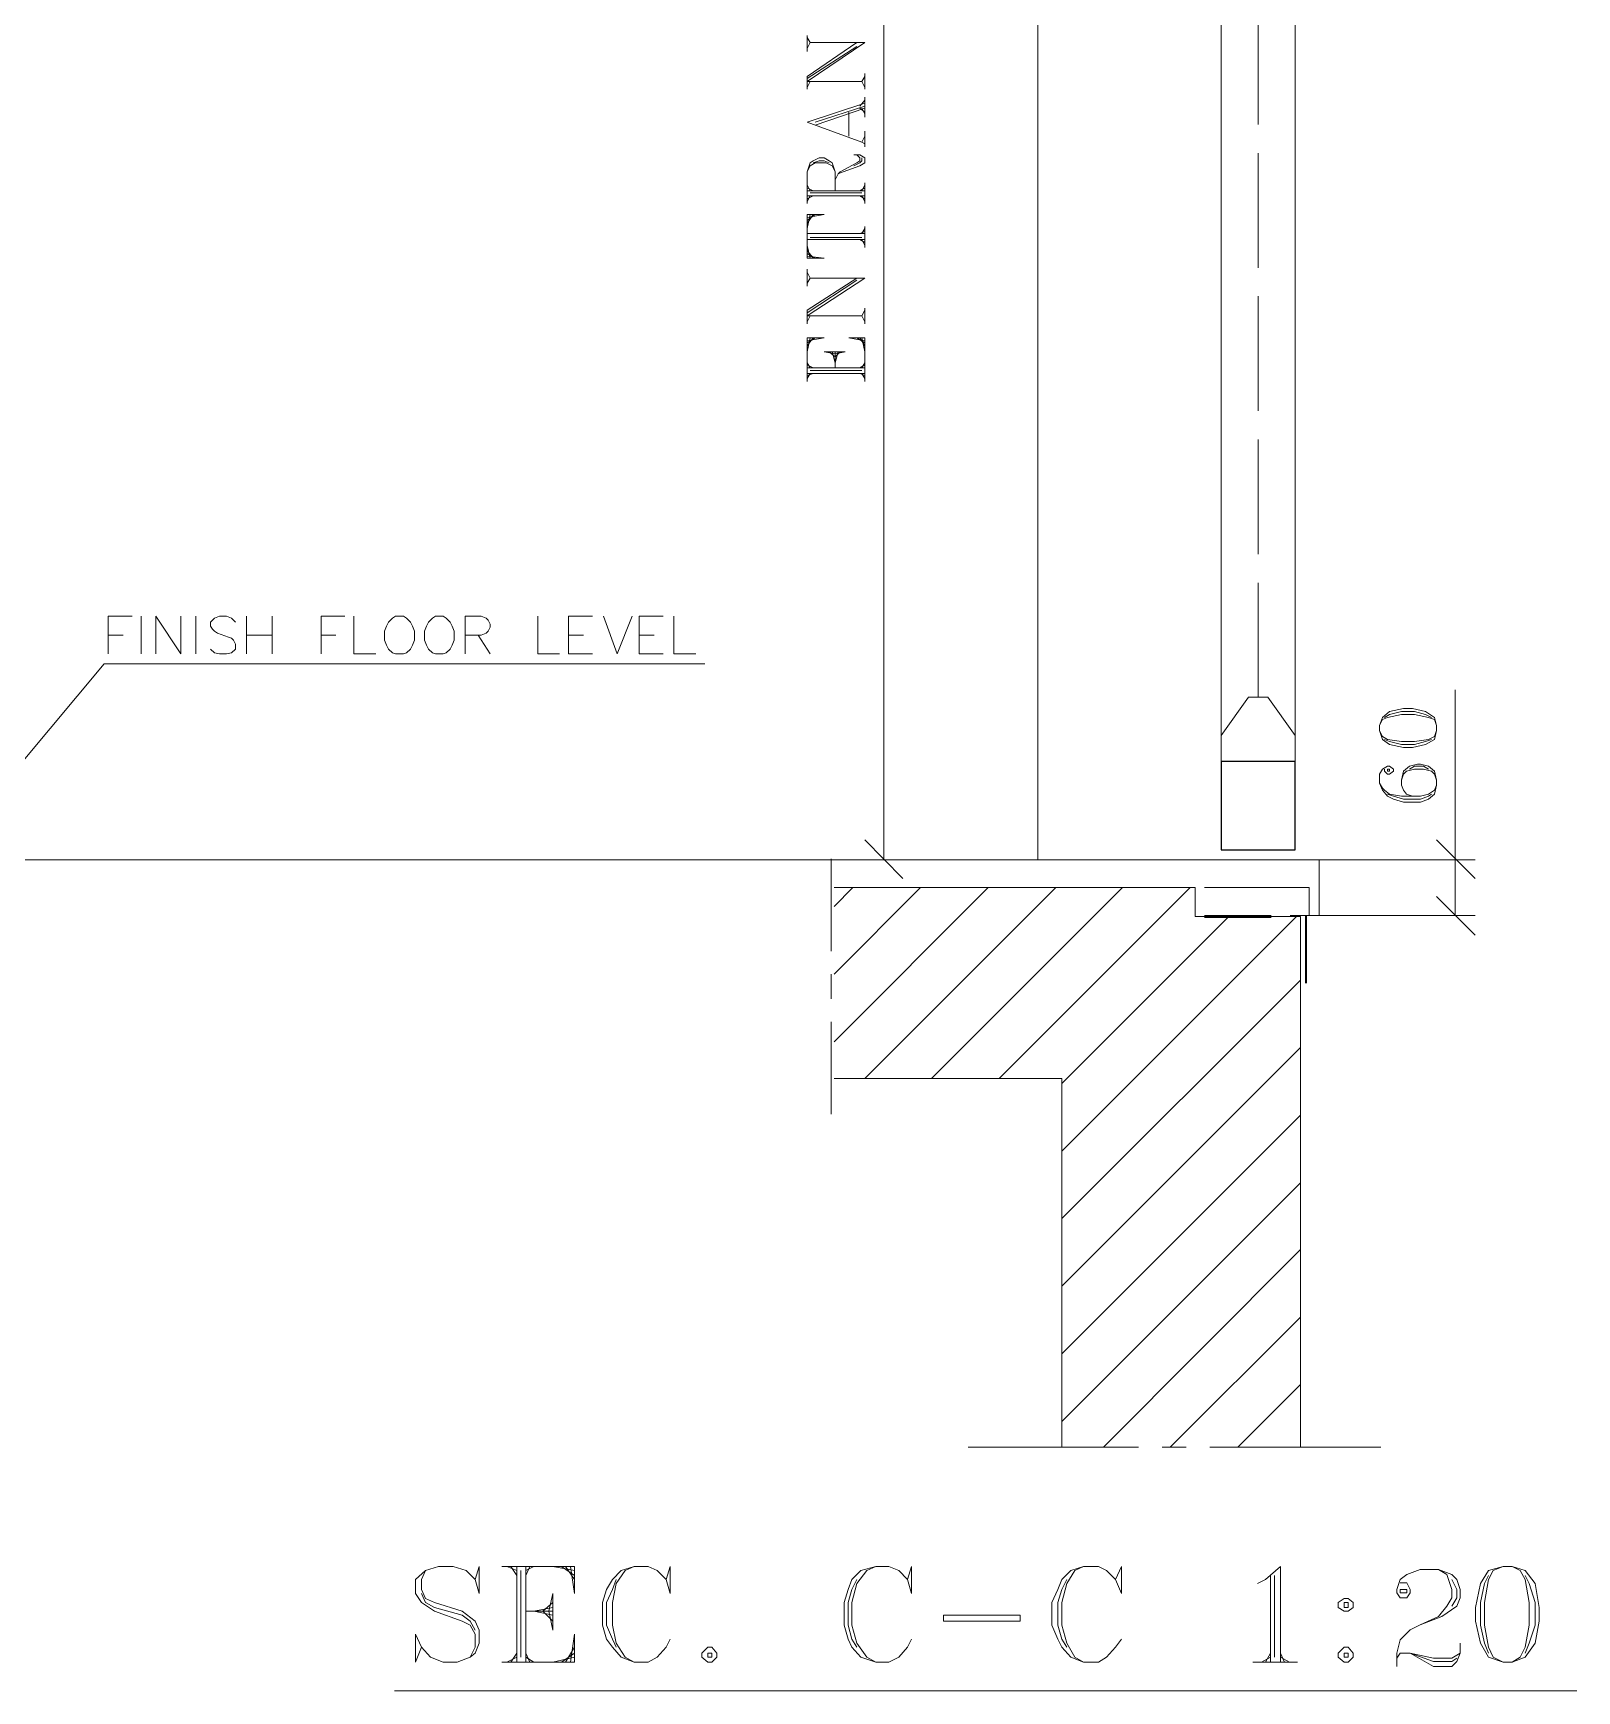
# Model space of a CAD drawing. Header units: inches. Extents: x 21 to 9510, y 4543 to 8390.
# Drawn here: x 1637 to 3254, y 4544 to 6280 of the extents above; entities that cross this region are included whole.
import ezdxf

# ---------------------------------------------------------------- set-up
doc = ezdxf.new("R2010")
doc.units = ezdxf.units.IN
doc.header["$MEASUREMENT"] = 0
doc.linetypes.add('ACAD_ISO02W100', pattern=[15, 12, -3])
doc.layers.add('DL', color=8, linetype='ACAD_ISO02W100', lineweight=0)

msp = doc.modelspace()

# ---------------------------------------------------------------- linework, layer by layer
at = {"color": 7, "linetype": 'Continuous', "lineweight": 20, "transparency": 33554666}
for p, q in [((2881.716, 5544.792, -137), (2910.208, 5584.792, -137)), ((2881.716, 5544.792, -137), (2910.208, 5584.792, -137)), ((2910.208, 5584.792, -137), (2930.657, 5584.792, -137)), ((2910.208, 5584.792, -137), (2930.657, 5584.792, -137)), ((2959.15, 5544.792, -137), (2930.657, 5584.792, -137)), ((2959.15, 5544.792, -137), (2930.657, 5584.792, -137))]:
    msp.add_line(p, q, dxfattribs=at)
at = {"color": 7, "linetype": 'Continuous', "lineweight": 20, "transparency": 33554666, "elevation": -137}
for points in [[(2689.755, 5414.593), (2689.755, 8083.553), (2689.755, 8083.553)], [(2689.755, 5414.593), (2689.755, 8083.553), (2689.755, 8083.553)], [(2881.716, 5425.007), (2881.716, 7434.797), (2959.15, 7434.797)], [(2881.716, 5425.007), (2881.716, 7434.797), (2959.15, 7434.797)], [(2959.15, 5425.007), (2959.15, 7434.797), (2959.15, 7434.797)], [(2959.15, 5425.007), (2959.15, 7434.797), (2959.15, 7434.797)], [(2528.347, 5414.593), (2528.347, 7415.011), (2528.347, 7415.011)], [(2528.347, 5414.593), (2528.347, 7415.011), (2528.347, 7415.011)], [(2448.163, 6261.204), (2448.163, 6277.866), (2448.163, 6277.866)], [(2448.163, 6261.204), (2448.163, 6277.866), (2448.163, 6277.866)], [(2448.163, 6264.328), (2451.287, 6270.576), (2448.163, 6275.783)], [(2448.163, 6264.328), (2451.287, 6270.576), (2448.163, 6275.783)], [(2505.437, 6229.964), (2448.163, 6229.964), (2508.561, 6270.576)], [(2448.163, 6235.171), (2500.23, 6270.576), (2500.23, 6270.576)], [(2505.437, 6229.964), (2448.163, 6229.964), (2508.561, 6270.576)], [(2448.163, 6235.171), (2500.23, 6270.576), (2500.23, 6270.576)], [(2451.287, 6270.576), (2508.561, 6270.576), (2508.561, 6270.576)], [(2451.287, 6270.576), (2508.561, 6270.576), (2508.561, 6270.576)], [(2448.163, 6233.088), (2500.23, 6266.411), (2500.23, 6266.411)], [(2448.163, 6233.088), (2500.23, 6266.411), (2500.23, 6266.411)], [(2448.163, 6221.633), (2448.163, 6235.171), (2448.163, 6235.171)], [(2448.163, 6221.633), (2448.163, 6235.171), (2448.163, 6235.171)], [(2508.561, 6223.716), (2505.437, 6229.964), (2508.561, 6235.171)], [(2508.561, 6223.716), (2505.437, 6229.964), (2508.561, 6235.171)], [(2508.561, 6221.633), (2508.561, 6238.295), (2508.561, 6238.295)], [(2508.561, 6221.633), (2508.561, 6238.295), (2508.561, 6238.295)], [(2448.163, 6223.716), (2451.287, 6229.964), (2451.287, 6229.964)], [(2448.163, 6223.716), (2451.287, 6229.964), (2451.287, 6229.964)], [(2448.163, 6187.269), (2508.561, 6207.055), (2508.561, 6207.055)], [(2448.163, 6187.269), (2508.561, 6207.055), (2508.561, 6207.055)], [(2456.494, 6187.269), (2508.561, 6203.931), (2508.561, 6203.931)], [(2456.494, 6187.269), (2508.561, 6203.931), (2508.561, 6203.931)], [(2456.494, 6184.145), (2508.561, 6201.848), (2508.561, 6201.848)], [(2456.494, 6184.145), (2508.561, 6201.848), (2508.561, 6201.848)], [(2503.354, 6203.931), (2508.561, 6210.179), (2508.561, 6210.179)], [(2503.354, 6203.931), (2508.561, 6210.179), (2508.561, 6210.179)], [(2503.354, 6201.848), (2508.561, 6197.683), (2508.561, 6197.683)], [(2503.354, 6201.848), (2508.561, 6197.683), (2508.561, 6197.683)], [(2505.437, 6201.848), (2508.561, 6195.6), (2508.561, 6195.6)], [(2505.437, 6201.848), (2508.561, 6195.6), (2508.561, 6195.6)], [(2508.561, 6192.476), (2508.561, 6213.303), (2508.561, 6213.303)], [(2508.561, 6192.476), (2508.561, 6213.303), (2508.561, 6213.303)], [(2448.163, 6187.269), (2505.437, 6166.442), (2505.437, 6166.442)], [(2448.163, 6187.269), (2505.437, 6166.442), (2505.437, 6166.442)], [(2491.9, 6172.69), (2491.9, 6197.683), (2491.9, 6197.683)], [(2491.9, 6172.69), (2491.9, 6197.683), (2491.9, 6197.683)], [(2508.561, 6164.36), (2505.437, 6166.442), (2508.561, 6172.69)], [(2508.561, 6164.36), (2505.437, 6166.442), (2508.561, 6172.69)], [(2508.561, 6161.236), (2508.561, 6177.897), (2508.561, 6177.897)], [(2508.561, 6161.236), (2508.561, 6177.897), (2508.561, 6177.897)], [(2448.163, 6101.879), (2448.163, 6135.202), (2451.287, 6144.574), (2454.411, 6146.657), (2460.659, 6149.781), (2465.866, 6149.781), (2471.073, 6146.657), (2474.197, 6144.574), (2477.321, 6135.202), (2477.321, 6115.416)], [(2448.163, 6101.879), (2448.163, 6135.202), (2451.287, 6144.574), (2454.411, 6146.657), (2460.659, 6149.781), (2465.866, 6149.781), (2471.073, 6146.657), (2474.197, 6144.574), (2477.321, 6135.202), (2477.321, 6115.416)], [(2477.321, 6126.871), (2480.445, 6133.119), (2485.652, 6135.202), (2503.354, 6141.45), (2508.561, 6144.574), (2508.561, 6149.781), (2503.354, 6152.905), (2497.106, 6152.905)], [(2477.321, 6126.871), (2480.445, 6133.119), (2485.652, 6135.202), (2503.354, 6141.45), (2508.561, 6144.574), (2508.561, 6149.781), (2503.354, 6152.905), (2497.106, 6152.905)], [(2480.445, 6133.119), (2482.528, 6135.202), (2500.23, 6144.574), (2503.354, 6146.657), (2503.354, 6149.781), (2500.23, 6152.905)], [(2480.445, 6133.119), (2482.528, 6135.202), (2500.23, 6144.574), (2503.354, 6146.657), (2503.354, 6149.781), (2500.23, 6152.905)], [(2497.106, 6141.45), (2503.354, 6144.574), (2505.437, 6146.657), (2505.437, 6149.781)], [(2497.106, 6141.45), (2503.354, 6144.574), (2505.437, 6146.657), (2505.437, 6149.781)], [(2448.163, 6135.202), (2451.287, 6141.45), (2456.494, 6144.574), (2467.949, 6144.574), (2474.197, 6141.45), (2477.321, 6135.202)], [(2448.163, 6135.202), (2451.287, 6141.45), (2456.494, 6144.574), (2467.949, 6144.574), (2474.197, 6141.45), (2477.321, 6135.202)], [(2454.411, 6144.574), (2460.659, 6146.657), (2465.866, 6146.657), (2471.073, 6144.574)], [(2454.411, 6144.574), (2460.659, 6146.657), (2465.866, 6146.657), (2471.073, 6144.574)], [(2448.163, 6121.665), (2451.287, 6115.416), (2451.287, 6115.416)], [(2448.163, 6121.665), (2451.287, 6115.416), (2451.287, 6115.416)], [(2448.163, 6118.541), (2454.411, 6115.416), (2454.411, 6115.416)], [(2448.163, 6118.541), (2454.411, 6115.416), (2454.411, 6115.416)], [(2448.163, 6115.416), (2508.561, 6115.416), (2508.561, 6115.416)], [(2448.163, 6115.416), (2508.561, 6115.416), (2508.561, 6115.416)], [(2451.287, 6113.334), (2505.437, 6113.334), (2505.437, 6113.334)], [(2451.287, 6113.334), (2505.437, 6113.334), (2505.437, 6113.334)], [(2503.354, 6115.416), (2508.561, 6118.541), (2508.561, 6118.541)], [(2503.354, 6115.416), (2508.561, 6118.541), (2508.561, 6118.541)], [(2505.437, 6115.416), (2508.561, 6121.665), (2508.561, 6121.665)], [(2505.437, 6115.416), (2508.561, 6121.665), (2508.561, 6121.665)], [(2508.561, 6101.879), (2508.561, 6123.747), (2508.561, 6123.747)], [(2508.561, 6101.879), (2508.561, 6123.747), (2508.561, 6123.747)], [(2448.163, 6110.21), (2508.561, 6110.21), (2508.561, 6110.21)], [(2448.163, 6103.962), (2451.287, 6110.21), (2451.287, 6110.21)], [(2448.163, 6107.086), (2454.411, 6110.21), (2454.411, 6110.21)], [(2448.163, 6110.21), (2508.561, 6110.21), (2508.561, 6110.21)], [(2448.163, 6103.962), (2451.287, 6110.21), (2451.287, 6110.21)], [(2448.163, 6107.086), (2454.411, 6110.21), (2454.411, 6110.21)], [(2503.354, 6110.21), (2508.561, 6107.086), (2508.561, 6107.086)], [(2503.354, 6110.21), (2508.561, 6107.086), (2508.561, 6107.086)], [(2505.437, 6110.21), (2508.561, 6103.962), (2508.561, 6103.962)], [(2505.437, 6110.21), (2508.561, 6103.962), (2508.561, 6103.962)], [(2465.866, 6090.424), (2448.163, 6090.424), (2448.163, 6044.605)], [(2448.163, 6075.845), (2451.287, 6090.424), (2451.287, 6090.424)], [(2448.163, 6081.052), (2454.411, 6090.424), (2454.411, 6090.424)], [(2448.163, 6084.176), (2456.494, 6090.424), (2456.494, 6090.424)], [(2448.163, 6087.3), (2465.866, 6090.424), (2465.866, 6090.424)], [(2465.866, 6090.424), (2448.163, 6090.424), (2448.163, 6044.605)], [(2448.163, 6075.845), (2451.287, 6090.424), (2451.287, 6090.424)], [(2448.163, 6081.052), (2454.411, 6090.424), (2454.411, 6090.424)], [(2448.163, 6084.176), (2456.494, 6090.424), (2456.494, 6090.424)], [(2448.163, 6087.3), (2465.866, 6090.424), (2465.866, 6090.424)], [(2508.561, 6056.06), (2508.561, 6077.928), (2508.561, 6077.928)], [(2508.561, 6056.06), (2508.561, 6077.928), (2508.561, 6077.928)], [(2448.163, 6070.639), (2508.561, 6070.639), (2508.561, 6070.639)], [(2448.163, 6070.639), (2508.561, 6070.639), (2508.561, 6070.639)], [(2448.163, 6064.391), (2508.561, 6064.391), (2508.561, 6064.391)], [(2448.163, 6064.391), (2508.561, 6064.391), (2508.561, 6064.391)], [(2451.287, 6066.473), (2505.437, 6066.473), (2505.437, 6066.473)], [(2451.287, 6066.473), (2505.437, 6066.473), (2505.437, 6066.473)], [(2503.354, 6070.639), (2508.561, 6072.721), (2508.561, 6072.721)], [(2503.354, 6070.639), (2508.561, 6072.721), (2508.561, 6072.721)], [(2503.354, 6064.391), (2508.561, 6061.267), (2508.561, 6061.267)], [(2503.354, 6064.391), (2508.561, 6061.267), (2508.561, 6061.267)], [(2505.437, 6070.639), (2508.561, 6075.845), (2508.561, 6075.845)], [(2505.437, 6070.639), (2508.561, 6075.845), (2508.561, 6075.845)], [(2505.437, 6064.391), (2508.561, 6058.143), (2508.561, 6058.143)], [(2505.437, 6064.391), (2508.561, 6058.143), (2508.561, 6058.143)], [(2448.163, 6058.143), (2451.287, 6044.605), (2451.287, 6044.605)], [(2448.163, 6058.143), (2451.287, 6044.605), (2451.287, 6044.605)], [(2448.163, 6052.936), (2454.411, 6044.605), (2454.411, 6044.605)], [(2448.163, 6052.936), (2454.411, 6044.605), (2454.411, 6044.605)], [(2448.163, 6049.812), (2456.494, 6044.605), (2456.494, 6044.605)], [(2448.163, 6049.812), (2456.494, 6044.605), (2456.494, 6044.605)], [(2448.163, 6046.688), (2465.866, 6044.605), (2465.866, 6044.605)], [(2448.163, 6046.688), (2465.866, 6044.605), (2465.866, 6044.605)], [(2448.163, 6044.605), (2465.866, 6044.605), (2465.866, 6044.605)], [(2448.163, 6044.605), (2465.866, 6044.605), (2465.866, 6044.605)], [(2448.163, 6015.448), (2448.163, 6033.15), (2448.163, 6033.15)], [(2448.163, 6015.448), (2448.163, 6033.15), (2448.163, 6033.15)], [(2448.163, 6018.572), (2451.287, 6023.778), (2448.163, 6030.026)], [(2448.163, 6018.572), (2451.287, 6023.778), (2448.163, 6030.026)], [(2505.437, 5984.207), (2448.163, 5984.207), (2508.561, 6023.778)], [(2448.163, 5990.455), (2500.23, 6023.778), (2500.23, 6023.778)], [(2505.437, 5984.207), (2448.163, 5984.207), (2508.561, 6023.778)], [(2448.163, 5990.455), (2500.23, 6023.778), (2500.23, 6023.778)], [(2448.163, 5987.331), (2500.23, 6021.696), (2500.23, 6021.696)], [(2448.163, 5987.331), (2500.23, 6021.696), (2500.23, 6021.696)], [(2451.287, 6023.778), (2508.561, 6023.778), (2508.561, 6023.778)], [(2451.287, 6023.778), (2508.561, 6023.778), (2508.561, 6023.778)], [(2508.561, 5975.877), (2508.561, 5992.538), (2508.561, 5992.538)], [(2508.561, 5975.877), (2508.561, 5992.538), (2508.561, 5992.538)], [(2448.163, 5975.877), (2448.163, 5990.455), (2448.163, 5990.455)], [(2448.163, 5975.877), (2448.163, 5990.455), (2448.163, 5990.455)], [(2448.163, 5977.959), (2451.287, 5984.207), (2451.287, 5984.207)], [(2448.163, 5977.959), (2451.287, 5984.207), (2451.287, 5984.207)], [(2508.561, 5977.959), (2505.437, 5984.207), (2508.561, 5990.455)], [(2508.561, 5977.959), (2505.437, 5984.207), (2508.561, 5990.455)], [(2448.163, 5915.479), (2448.163, 5961.298), (2465.866, 5961.298)], [(2448.163, 5946.719), (2451.287, 5961.298), (2451.287, 5961.298)], [(2448.163, 5952.967), (2454.411, 5961.298), (2454.411, 5961.298)], [(2448.163, 5956.091), (2456.494, 5961.298), (2456.494, 5961.298)], [(2448.163, 5958.174), (2465.866, 5961.298), (2465.866, 5961.298)], [(2448.163, 5915.479), (2448.163, 5961.298), (2465.866, 5961.298)], [(2448.163, 5946.719), (2451.287, 5961.298), (2451.287, 5961.298)], [(2448.163, 5952.967), (2454.411, 5961.298), (2454.411, 5961.298)], [(2448.163, 5956.091), (2456.494, 5961.298), (2456.494, 5961.298)], [(2448.163, 5958.174), (2465.866, 5961.298), (2465.866, 5961.298)], [(2508.561, 5915.479), (2508.561, 5961.298), (2491.9, 5961.298)], [(2508.561, 5958.174), (2491.9, 5961.298), (2491.9, 5961.298)], [(2508.561, 5915.479), (2508.561, 5961.298), (2491.9, 5961.298)], [(2508.561, 5958.174), (2491.9, 5961.298), (2491.9, 5961.298)], [(2508.561, 5956.091), (2500.23, 5961.298), (2500.23, 5961.298)], [(2508.561, 5956.091), (2500.23, 5961.298), (2500.23, 5961.298)], [(2508.561, 5952.967), (2503.354, 5961.298), (2503.354, 5961.298)], [(2508.561, 5952.967), (2503.354, 5961.298), (2503.354, 5961.298)], [(2508.561, 5946.719), (2505.437, 5961.298), (2505.437, 5961.298)], [(2508.561, 5946.719), (2505.437, 5961.298), (2505.437, 5961.298)], [(2465.866, 5946.719), (2487.734, 5946.719), (2487.734, 5946.719)], [(2465.866, 5946.719), (2477.321, 5944.636), (2487.734, 5946.719)], [(2465.866, 5946.719), (2487.734, 5946.719), (2487.734, 5946.719)], [(2465.866, 5946.719), (2477.321, 5944.636), (2487.734, 5946.719)], [(2471.073, 5946.719), (2477.321, 5941.512), (2482.528, 5946.719)], [(2471.073, 5946.719), (2477.321, 5941.512), (2482.528, 5946.719)], [(2474.197, 5946.719), (2477.321, 5935.264), (2480.445, 5946.719)], [(2474.197, 5946.719), (2477.321, 5935.264), (2480.445, 5946.719)], [(2477.321, 5930.058), (2477.321, 5946.719), (2477.321, 5946.719)], [(2477.321, 5930.058), (2477.321, 5946.719), (2477.321, 5946.719)], [(2448.163, 5935.264), (2451.287, 5930.058), (2451.287, 5930.058)], [(2448.163, 5935.264), (2451.287, 5930.058), (2451.287, 5930.058)], [(2448.163, 5933.182), (2454.411, 5930.058), (2454.411, 5930.058)], [(2448.163, 5933.182), (2454.411, 5930.058), (2454.411, 5930.058)], [(2448.163, 5930.058), (2508.561, 5930.058), (2508.561, 5930.058)], [(2448.163, 5930.058), (2508.561, 5930.058), (2508.561, 5930.058)], [(2448.163, 5923.81), (2508.561, 5923.81), (2508.561, 5923.81)], [(2448.163, 5918.603), (2451.287, 5923.81), (2451.287, 5923.81)], [(2448.163, 5921.727), (2454.411, 5923.81), (2454.411, 5923.81)], [(2448.163, 5923.81), (2508.561, 5923.81), (2508.561, 5923.81)], [(2448.163, 5918.603), (2451.287, 5923.81), (2451.287, 5923.81)], [(2448.163, 5921.727), (2454.411, 5923.81), (2454.411, 5923.81)], [(2451.287, 5926.934), (2505.437, 5926.934), (2505.437, 5926.934)], [(2451.287, 5926.934), (2505.437, 5926.934), (2505.437, 5926.934)], [(2503.354, 5930.058), (2508.561, 5933.182), (2508.561, 5933.182)], [(2503.354, 5930.058), (2508.561, 5933.182), (2508.561, 5933.182)], [(2503.354, 5923.81), (2508.561, 5921.727), (2508.561, 5921.727)], [(2503.354, 5923.81), (2508.561, 5921.727), (2508.561, 5921.727)], [(2505.437, 5930.058), (2508.561, 5935.264), (2508.561, 5935.264)], [(2505.437, 5930.058), (2508.561, 5935.264), (2508.561, 5935.264)], [(2505.437, 5923.81), (2508.561, 5918.603), (2508.561, 5918.603)], [(2505.437, 5923.81), (2508.561, 5918.603), (2508.561, 5918.603)], [(1716.1, 5630.151), (1716.1, 5669.722), (1741.092, 5669.722)], [(1716.1, 5630.151), (1716.1, 5669.722), (1741.092, 5669.722)], [(1750.464, 5630.151), (1750.464, 5669.722), (1750.464, 5669.722)], [(1750.464, 5630.151), (1750.464, 5669.722), (1750.464, 5669.722)], [(1766.084, 5630.151), (1766.084, 5669.722), (1792.118, 5630.151), (1792.118, 5669.722)], [(1766.084, 5630.151), (1766.084, 5669.722), (1792.118, 5630.151), (1792.118, 5669.722)], [(1807.738, 5630.151), (1807.738, 5669.722), (1807.738, 5669.722)], [(1807.738, 5630.151), (1807.738, 5669.722), (1807.738, 5669.722)], [(1849.392, 5663.474), (1845.226, 5667.639), (1840.02, 5669.722), (1832.73, 5669.722), (1827.523, 5667.639), (1823.358, 5663.474), (1823.358, 5659.309), (1825.441, 5656.185), (1827.523, 5654.102), (1830.647, 5652.019), (1842.102, 5647.854), (1845.226, 5646.813), (1847.309, 5644.73), (1849.392, 5640.564), (1849.392, 5635.358), (1845.226, 5631.192), (1840.02, 5630.151), (1832.73, 5630.151), (1827.523, 5631.192), (1823.358, 5635.358)], [(1849.392, 5663.474), (1845.226, 5667.639), (1840.02, 5669.722), (1832.73, 5669.722), (1827.523, 5667.639), (1823.358, 5663.474), (1823.358, 5659.309), (1825.441, 5656.185), (1827.523, 5654.102), (1830.647, 5652.019), (1842.102, 5647.854), (1845.226, 5646.813), (1847.309, 5644.73), (1849.392, 5640.564), (1849.392, 5635.358), (1845.226, 5631.192), (1840.02, 5630.151), (1832.73, 5630.151), (1827.523, 5631.192), (1823.358, 5635.358)], [(1860.846, 5630.151), (1860.846, 5669.722), (1860.846, 5669.722)], [(1860.846, 5630.151), (1860.846, 5669.722), (1860.846, 5669.722)], [(1887.921, 5669.722), (1887.921, 5630.151), (1887.921, 5630.151)], [(1887.921, 5669.722), (1887.921, 5630.151), (1887.921, 5630.151)], [(1938.947, 5630.151), (1938.947, 5669.722), (1963.939, 5669.722)], [(1938.947, 5630.151), (1938.947, 5669.722), (1963.939, 5669.722)], [(1973.311, 5669.722), (1973.311, 5630.151), (1996.221, 5630.151)], [(1973.311, 5669.722), (1973.311, 5630.151), (1996.221, 5630.151)], [(2089.942, 5630.151), (2089.942, 5669.722), (2106.603, 5669.722), (2111.81, 5667.639), (2113.892, 5665.557), (2115.975, 5661.391), (2115.975, 5658.267), (2113.892, 5654.102), (2111.81, 5652.019), (2106.603, 5649.937), (2089.942, 5649.937)], [(2089.942, 5630.151), (2089.942, 5669.722), (2106.603, 5669.722), (2111.81, 5667.639), (2113.892, 5665.557), (2115.975, 5661.391), (2115.975, 5658.267), (2113.892, 5654.102), (2111.81, 5652.019), (2106.603, 5649.937), (2089.942, 5649.937)], [(2165.96, 5669.722), (2165.96, 5630.151), (2188.869, 5630.151)], [(2165.96, 5669.722), (2165.96, 5630.151), (2188.869, 5630.151)], [(2198.241, 5630.151), (2198.241, 5669.722), (2223.233, 5669.722)], [(2198.241, 5630.151), (2198.241, 5669.722), (2223.233, 5669.722)], [(2234.688, 5669.722), (2249.267, 5630.151), (2264.887, 5669.722)], [(2234.688, 5669.722), (2249.267, 5630.151), (2264.887, 5669.722)], [(2272.176, 5630.151), (2272.176, 5669.722), (2297.169, 5669.722)], [(2272.176, 5630.151), (2272.176, 5669.722), (2297.169, 5669.722)], [(2308.623, 5669.722), (2308.623, 5630.151), (2331.533, 5630.151)], [(2308.623, 5669.722), (2308.623, 5630.151), (2331.533, 5630.151)], [(1716.1, 5649.937), (1731.72, 5649.937), (1731.72, 5649.937)], [(1716.1, 5649.937), (1731.72, 5649.937), (1731.72, 5649.937)], [(1860.846, 5649.937), (1887.921, 5649.937), (1887.921, 5649.937)], [(1860.846, 5649.937), (1887.921, 5649.937), (1887.921, 5649.937)], [(1938.947, 5649.937), (1954.567, 5649.937), (1954.567, 5649.937)], [(1938.947, 5649.937), (1954.567, 5649.937), (1954.567, 5649.937)], [(2103.479, 5649.937), (2115.975, 5630.151), (2115.975, 5630.151)], [(2103.479, 5649.937), (2115.975, 5630.151), (2115.975, 5630.151)], [(2198.241, 5649.937), (2213.861, 5649.937), (2213.861, 5649.937)], [(2198.241, 5649.937), (2213.861, 5649.937), (2213.861, 5649.937)], [(2272.176, 5649.937), (2287.797, 5649.937), (2287.797, 5649.937)], [(2272.176, 5649.937), (2287.797, 5649.937), (2287.797, 5649.937)], [(2198.241, 5630.151), (2223.233, 5630.151), (2223.233, 5630.151)], [(2198.241, 5630.151), (2223.233, 5630.151), (2223.233, 5630.151)], [(2272.176, 5630.151), (2297.169, 5630.151), (2297.169, 5630.151)], [(2272.176, 5630.151), (2297.169, 5630.151), (2297.169, 5630.151)], [(1711.934, 5619.738), (1540.113, 5414.593), (1575.519, 5433.337), (1553.65, 5452.082), (1540.113, 5414.593)], [(1711.934, 5619.738), (1540.113, 5414.593), (1575.519, 5433.337), (1553.65, 5452.082), (1540.113, 5414.593)], [(1711.934, 5619.738), (2340.905, 5619.738), (2340.905, 5619.738)], [(1711.934, 5619.738), (2340.905, 5619.738), (2340.905, 5619.738)], [(3126.806, 5356.278), (3126.806, 5414.593), (3126.806, 5592.663)], [(3126.806, 5356.278), (3126.806, 5414.593), (3126.806, 5592.663)], [(3107.02, 5555.174), (3104.938, 5561.422), (3098.69, 5563.505), (3084.111, 5566.629), (3070.573, 5566.629), (3055.995, 5563.505), (3050.788, 5561.422), (3047.664, 5555.174)], [(3107.02, 5555.174), (3104.938, 5561.422), (3098.69, 5563.505), (3084.111, 5566.629), (3070.573, 5566.629), (3055.995, 5563.505), (3050.788, 5561.422), (3047.664, 5555.174)], [(3101.814, 5563.505), (3095.566, 5566.629), (3084.111, 5569.753), (3070.573, 5569.753), (3058.077, 5566.629), (3052.871, 5563.505)], [(3101.814, 5563.505), (3095.566, 5566.629), (3084.111, 5569.753), (3070.573, 5569.753), (3058.077, 5566.629), (3052.871, 5563.505)], [(3047.664, 5549.968), (3050.788, 5543.72), (3055.995, 5540.596), (3070.573, 5538.513), (3084.111, 5538.513), (3098.69, 5540.596), (3104.938, 5543.72), (3107.02, 5549.968)], [(3047.664, 5549.968), (3050.788, 5543.72), (3055.995, 5540.596), (3070.573, 5538.513), (3084.111, 5538.513), (3098.69, 5540.596), (3104.938, 5543.72), (3107.02, 5549.968)], [(3052.871, 5540.596), (3058.077, 5538.513), (3070.573, 5535.389), (3084.111, 5535.389), (3095.566, 5538.513), (3101.814, 5540.596)], [(3052.871, 5540.596), (3058.077, 5538.513), (3070.573, 5535.389), (3084.111, 5535.389), (3095.566, 5538.513), (3101.814, 5540.596)], [(3052.871, 5509.355), (3052.871, 5507.273), (3055.995, 5504.149), (3058.077, 5504.149), (3062.243, 5507.273), (3062.243, 5509.355), (3058.077, 5512.479), (3055.995, 5512.479), (3050.788, 5509.355), (3047.664, 5504.149), (3047.664, 5494.777), (3050.788, 5487.487), (3055.995, 5481.239), (3062.243, 5478.115), (3072.656, 5474.991), (3090.359, 5474.991), (3098.69, 5478.115), (3104.938, 5483.322), (3107.02, 5492.694), (3107.02, 5497.901), (3104.938, 5507.273), (3098.69, 5512.479), (3090.359, 5514.562), (3087.235, 5514.562), (3078.904, 5512.479), (3072.656, 5507.273), (3070.573, 5497.901), (3070.573, 5492.694), (3072.656, 5487.487), (3075.78, 5483.322), (3082.028, 5481.239)], [(3052.871, 5509.355), (3052.871, 5507.273), (3055.995, 5504.149), (3058.077, 5504.149), (3062.243, 5507.273), (3062.243, 5509.355), (3058.077, 5512.479), (3055.995, 5512.479), (3050.788, 5509.355), (3047.664, 5504.149), (3047.664, 5494.777), (3050.788, 5487.487), (3055.995, 5481.239), (3062.243, 5478.115), (3072.656, 5474.991), (3090.359, 5474.991), (3098.69, 5478.115), (3104.938, 5483.322), (3107.02, 5492.694), (3107.02, 5497.901), (3104.938, 5507.273), (3098.69, 5512.479), (3090.359, 5514.562), (3087.235, 5514.562), (3078.904, 5512.479), (3072.656, 5507.273), (3070.573, 5497.901), (3070.573, 5492.694), (3072.656, 5487.487), (3075.78, 5483.322), (3082.028, 5481.239)], [(3107.02, 5497.901), (3104.938, 5504.149), (3101.814, 5507.273), (3093.483, 5509.355), (3084.111, 5509.355), (3075.78, 5507.273), (3072.656, 5504.149), (3070.573, 5497.901)], [(3107.02, 5497.901), (3104.938, 5504.149), (3101.814, 5507.273), (3093.483, 5509.355), (3084.111, 5509.355), (3075.78, 5507.273), (3072.656, 5504.149), (3070.573, 5497.901)], [(3098.69, 5509.355), (3093.483, 5512.479), (3084.111, 5512.479), (3078.904, 5509.355)], [(3098.69, 5509.355), (3093.483, 5512.479), (3084.111, 5512.479), (3078.904, 5509.355)], [(3047.664, 5494.777), (3050.788, 5489.57), (3052.871, 5487.487), (3058.077, 5483.322), (3070.573, 5481.239), (3090.359, 5481.239), (3098.69, 5483.322), (3104.938, 5487.487), (3107.02, 5492.694)], [(3047.664, 5494.777), (3050.788, 5489.57), (3052.871, 5487.487), (3058.077, 5483.322), (3070.573, 5481.239), (3090.359, 5481.239), (3098.69, 5483.322), (3104.938, 5487.487), (3107.02, 5492.694)], [(3055.995, 5483.322), (3062.243, 5481.239), (3072.656, 5478.115), (3090.359, 5478.115), (3098.69, 5481.239), (3101.814, 5483.322)], [(3055.995, 5483.322), (3062.243, 5481.239), (3072.656, 5478.115), (3090.359, 5478.115), (3098.69, 5481.239), (3101.814, 5483.322)], [(2508.561, 5435.42), (2548.132, 5394.808), (2548.132, 5394.808)], [(2508.561, 5435.42), (2548.132, 5394.808), (2548.132, 5394.808)], [(3147.633, 5394.808), (3107.02, 5435.42), (3107.02, 5435.42)], [(3147.633, 5394.808), (3107.02, 5435.42), (3107.02, 5435.42)], [(2909.165, 5425.007), (2959.15, 5425.007), (2959.15, 5425.007)], [(2909.165, 5425.007), (2959.15, 5425.007), (2959.15, 5425.007)], [(205.112, 5414.593), (2522.099, 5414.593), (2522.099, 5414.593)], [(205.112, 5414.593), (2522.099, 5414.593), (2522.099, 5414.593)], [(2473.156, 5415.635), (2473.156, 5318.79), (2473.156, 5318.79)], [(2473.156, 5415.635), (2473.156, 5318.79), (2473.156, 5318.79)], [(2476.28, 5414.593), (3028.191, 5414.593), (3028.191, 5414.593)], [(2476.28, 5414.593), (3028.191, 5414.593), (3028.191, 5414.593)], [(2817.84, 5414.593), (2508.561, 5414.593), (2508.561, 5414.593)], [(2817.84, 5414.593), (2508.561, 5414.593), (2508.561, 5414.593)], [(2984.142, 5356.278), (2984.142, 5414.593), (2964.356, 5414.593), (2953.943, 5414.593)], [(2984.142, 5356.278), (2984.142, 5414.593), (2964.356, 5414.593), (2953.943, 5414.593)], [(3003.927, 5414.593), (3147.633, 5414.593), (3147.633, 5414.593)], [(3003.927, 5414.593), (3147.633, 5414.593), (3147.633, 5414.593)], [(2476.28, 5365.65), (2496.065, 5385.436), (2496.065, 5385.436)], [(2476.28, 5294.839), (2566.876, 5385.436), (2566.876, 5385.436)], [(2476.28, 5224.028), (2637.688, 5385.436), (2637.688, 5385.436)], [(2476.28, 5385.436), (2854.287, 5385.436), (2854.287, 5385.436)], [(2476.28, 5365.65), (2496.065, 5385.436), (2496.065, 5385.436)], [(2476.28, 5294.839), (2566.876, 5385.436), (2566.876, 5385.436)], [(2476.28, 5224.028), (2637.688, 5385.436), (2637.688, 5385.436)], [(2476.28, 5385.436), (2854.287, 5385.436), (2854.287, 5385.436)], [(2508.561, 5185.498), (2708.499, 5385.436), (2708.499, 5385.436)], [(2508.561, 5185.498), (2708.499, 5385.436), (2708.499, 5385.436)], [(2578.331, 5185.498), (2778.269, 5385.436), (2778.269, 5385.436)], [(2578.331, 5185.498), (2778.269, 5385.436), (2778.269, 5385.436)], [(2649.142, 5185.498), (2849.08, 5385.436), (2849.08, 5385.436)], [(2649.142, 5185.498), (2849.08, 5385.436), (2849.08, 5385.436)], [(2854.287, 5355.237), (2854.287, 5385.436), (2854.287, 5385.436)], [(2854.287, 5355.237), (2854.287, 5385.436), (2854.287, 5385.436)], [(2864.371, 5385.436), (2973.729, 5385.436), (2973.729, 5385.436)], [(2864.371, 5385.436), (2973.729, 5385.436), (2973.729, 5385.436)], [(2973.729, 5356.278), (2973.729, 5385.436), (2973.729, 5385.436)], [(2973.729, 5356.278), (2973.729, 5385.436), (2973.729, 5385.436)], [(3107.02, 5376.064), (3147.633, 5335.451), (3147.633, 5335.451)], [(3107.02, 5376.064), (3147.633, 5335.451), (3147.633, 5335.451)], [(2714.747, 5180.291), (2889.692, 5355.237), (2889.692, 5355.237)], [(2714.747, 5109.48), (2960.504, 5355.237), (2960.504, 5355.237)], [(2714.747, 5180.291), (2889.692, 5355.237), (2889.692, 5355.237)], [(2714.747, 5109.48), (2960.504, 5355.237), (2960.504, 5355.237)], [(2854.287, 5355.237), (2964.669, 5355.237), (2964.669, 5355.237)], [(2854.287, 5355.237), (2964.669, 5355.237), (2964.669, 5355.237)], [(2864.388, 5356.278), (2934.158, 5356.278), (2934.158, 5356.278)], [(2864.388, 5356.278), (2934.158, 5356.278), (2934.158, 5356.278)], [(2864.388, 5354.195), (2934.158, 5354.195), (2934.158, 5354.195)], [(2864.388, 5354.195), (2934.158, 5354.195), (2934.158, 5354.195)], [(2953.943, 5356.278), (3147.633, 5356.278), (3147.633, 5356.278)], [(2953.943, 5356.278), (3147.633, 5356.278), (3147.633, 5356.278)], [(2964.669, 4799.16), (2964.669, 5355.237), (2964.669, 5355.237)], [(2964.669, 4799.16), (2964.669, 5355.237), (2964.669, 5355.237)], [(2969.876, 5285.467), (2969.876, 5356.278), (2969.876, 5356.278)], [(2969.876, 5285.467), (2969.876, 5356.278), (2969.876, 5356.278)], [(2970.917, 5285.467), (2970.917, 5356.278), (2970.917, 5356.278)], [(2970.917, 5285.467), (2970.917, 5356.278), (2970.917, 5356.278)], [(2473.156, 5294.839), (2473.156, 5268.805), (2473.156, 5268.805)], [(2473.156, 5294.839), (2473.156, 5268.805), (2473.156, 5268.805)], [(2714.747, 5038.669), (2964.669, 5288.591), (2964.669, 5288.591)], [(2714.747, 5038.669), (2964.669, 5288.591), (2964.669, 5288.591)], [(2473.156, 5244.854), (2473.156, 5148.01), (2473.156, 5148.01)], [(2473.156, 5244.854), (2473.156, 5148.01), (2473.156, 5148.01)], [(2714.747, 4967.857), (2964.669, 5217.78), (2964.669, 5217.78)], [(2714.747, 4967.857), (2964.669, 5217.78), (2964.669, 5217.78)], [(2476.28, 5185.498), (2714.747, 5185.498), (2714.747, 4799.16)], [(2476.28, 5185.498), (2714.747, 5185.498), (2714.747, 4799.16)], [(2714.747, 4897.046), (2964.669, 5146.968), (2964.669, 5146.968)], [(2714.747, 4897.046), (2964.669, 5146.968), (2964.669, 5146.968)], [(2714.747, 4826.235), (2964.669, 5076.157), (2964.669, 5076.157)], [(2714.747, 4826.235), (2964.669, 5076.157), (2964.669, 5076.157)], [(2758.483, 4799.16), (2964.669, 5006.387), (2964.669, 5006.387)], [(2758.483, 4799.16), (2964.669, 5006.387), (2964.669, 5006.387)], [(2828.253, 4799.16), (2964.669, 4935.576), (2964.669, 4935.576)], [(2828.253, 4799.16), (2964.669, 4935.576), (2964.669, 4935.576)], [(2899.064, 4799.16), (2964.669, 4864.765), (2964.669, 4864.765)], [(2899.064, 4799.16), (2964.669, 4864.765), (2964.669, 4864.765)], [(2616.861, 4799.16), (2794.93, 4799.16), (2794.93, 4799.16)], [(2616.861, 4799.16), (2794.93, 4799.16), (2794.93, 4799.16)], [(2819.922, 4799.16), (2844.915, 4799.16), (2844.915, 4799.16)], [(2819.922, 4799.16), (2844.915, 4799.16), (2844.915, 4799.16)], [(2869.907, 4799.16), (3049.018, 4799.16), (3049.018, 4799.16)], [(2869.907, 4799.16), (3049.018, 4799.16), (3049.018, 4799.16)], [(2100.355, 4660.662), (2104.52, 4674.199), (2104.52, 4646.083), (2100.355, 4660.662), (2090.983, 4670.034), (2077.446, 4674.199), (2061.825, 4674.199), (2048.288, 4670.034), (2037.875, 4660.662), (2037.875, 4646.083), (2044.123, 4636.711), (2057.66, 4627.339), (2086.818, 4616.925), (2095.148, 4612.76), (2100.355, 4603.388), (2100.355, 4589.85), (2095.148, 4579.437)], [(2100.355, 4660.662), (2104.52, 4674.199), (2104.52, 4646.083), (2100.355, 4660.662), (2090.983, 4670.034), (2077.446, 4674.199), (2061.825, 4674.199), (2048.288, 4670.034), (2037.875, 4660.662), (2037.875, 4646.083), (2044.123, 4636.711), (2057.66, 4627.339), (2086.818, 4616.925), (2095.148, 4612.76), (2100.355, 4603.388), (2100.355, 4589.85), (2095.148, 4579.437)], [(2128.471, 4674.199), (2204.489, 4674.199), (2204.489, 4646.083)], [(2128.471, 4674.199), (2204.489, 4674.199), (2204.489, 4646.083)], [(2133.678, 4674.199), (2144.091, 4670.034), (2144.091, 4670.034)], [(2133.678, 4674.199), (2144.091, 4670.034), (2144.091, 4670.034)], [(2137.843, 4674.199), (2144.091, 4664.827), (2144.091, 4664.827)], [(2137.843, 4674.199), (2144.091, 4664.827), (2144.091, 4664.827)], [(2144.091, 4674.199), (2144.091, 4574.23), (2144.091, 4574.23)], [(2144.091, 4674.199), (2144.091, 4574.23), (2144.091, 4574.23)], [(2153.463, 4674.199), (2153.463, 4574.23), (2153.463, 4574.23)], [(2157.629, 4674.199), (2153.463, 4664.827), (2153.463, 4664.827)], [(2161.794, 4674.199), (2153.463, 4670.034), (2153.463, 4670.034)], [(2153.463, 4674.199), (2153.463, 4574.23), (2153.463, 4574.23)], [(2157.629, 4674.199), (2153.463, 4664.827), (2153.463, 4664.827)], [(2161.794, 4674.199), (2153.463, 4670.034), (2153.463, 4670.034)], [(2181.58, 4674.199), (2204.489, 4670.034), (2204.489, 4670.034)], [(2181.58, 4674.199), (2204.489, 4670.034), (2204.489, 4670.034)], [(2190.952, 4674.199), (2204.489, 4664.827), (2204.489, 4664.827)], [(2190.952, 4674.199), (2204.489, 4664.827), (2204.489, 4664.827)], [(2195.117, 4674.199), (2204.489, 4660.662), (2204.489, 4660.662)], [(2195.117, 4674.199), (2204.489, 4660.662), (2204.489, 4660.662)], [(2200.324, 4674.199), (2204.489, 4646.083), (2204.489, 4646.083)], [(2200.324, 4674.199), (2204.489, 4646.083), (2204.489, 4646.083)], [(2300.293, 4660.662), (2304.458, 4674.199), (2304.458, 4646.083), (2300.293, 4660.662), (2290.921, 4670.034), (2281.549, 4674.199), (2266.97, 4674.199), (2253.432, 4670.034), (2244.06, 4660.662), (2237.812, 4650.248), (2233.647, 4636.711), (2233.647, 4612.76), (2237.812, 4598.181), (2244.06, 4589.85), (2253.432, 4579.437), (2266.97, 4574.23), (2281.549, 4574.23), (2290.921, 4579.437), (2300.293, 4589.85), (2304.458, 4598.181)], [(2300.293, 4660.662), (2304.458, 4674.199), (2304.458, 4646.083), (2300.293, 4660.662), (2290.921, 4670.034), (2281.549, 4674.199), (2266.97, 4674.199), (2253.432, 4670.034), (2244.06, 4660.662), (2237.812, 4650.248), (2233.647, 4636.711), (2233.647, 4612.76), (2237.812, 4598.181), (2244.06, 4589.85), (2253.432, 4579.437), (2266.97, 4574.23), (2281.549, 4574.23), (2290.921, 4579.437), (2300.293, 4589.85), (2304.458, 4598.181)], [(2266.97, 4674.199), (2257.598, 4670.034), (2248.226, 4656.496), (2244.06, 4636.711), (2244.06, 4612.76), (2248.226, 4594.016), (2257.598, 4579.437), (2266.97, 4574.23)], [(2266.97, 4674.199), (2257.598, 4670.034), (2248.226, 4656.496), (2244.06, 4636.711), (2244.06, 4612.76), (2248.226, 4594.016), (2257.598, 4579.437), (2266.97, 4574.23)], [(2553.339, 4660.662), (2557.504, 4674.199), (2557.504, 4646.083), (2553.339, 4660.662), (2543.967, 4670.034), (2533.553, 4674.199), (2520.016, 4674.199), (2504.396, 4670.034), (2495.024, 4660.662), (2490.858, 4650.248), (2486.693, 4636.711), (2486.693, 4612.76), (2490.858, 4598.181), (2495.024, 4589.85), (2504.396, 4579.437), (2520.016, 4574.23), (2533.553, 4574.23), (2543.967, 4579.437), (2553.339, 4589.85), (2557.504, 4598.181)], [(2553.339, 4660.662), (2557.504, 4674.199), (2557.504, 4646.083), (2553.339, 4660.662), (2543.967, 4670.034), (2533.553, 4674.199), (2520.016, 4674.199), (2504.396, 4670.034), (2495.024, 4660.662), (2490.858, 4650.248), (2486.693, 4636.711), (2486.693, 4612.76), (2490.858, 4598.181), (2495.024, 4589.85), (2504.396, 4579.437), (2520.016, 4574.23), (2533.553, 4574.23), (2543.967, 4579.437), (2553.339, 4589.85), (2557.504, 4598.181)], [(2520.016, 4674.199), (2510.644, 4670.034), (2500.23, 4656.496), (2495.024, 4636.711), (2495.024, 4612.76), (2500.23, 4594.016), (2510.644, 4579.437), (2520.016, 4574.23)], [(2520.016, 4674.199), (2510.644, 4670.034), (2500.23, 4656.496), (2495.024, 4636.711), (2495.024, 4612.76), (2500.23, 4594.016), (2510.644, 4579.437), (2520.016, 4574.23)], [(2770.979, 4660.662), (2777.227, 4674.199), (2777.227, 4646.083), (2770.979, 4660.662), (2761.607, 4670.034), (2753.277, 4674.199), (2737.656, 4674.199), (2724.119, 4670.034), (2714.747, 4660.662), (2710.582, 4650.248), (2704.333, 4636.711), (2704.333, 4612.76), (2710.582, 4598.181), (2714.747, 4589.85), (2724.119, 4579.437), (2737.656, 4574.23), (2753.277, 4574.23), (2761.607, 4579.437), (2770.979, 4589.85), (2777.227, 4598.181)], [(2770.979, 4660.662), (2777.227, 4674.199), (2777.227, 4646.083), (2770.979, 4660.662), (2761.607, 4670.034), (2753.277, 4674.199), (2737.656, 4674.199), (2724.119, 4670.034), (2714.747, 4660.662), (2710.582, 4650.248), (2704.333, 4636.711), (2704.333, 4612.76), (2710.582, 4598.181), (2714.747, 4589.85), (2724.119, 4579.437), (2737.656, 4574.23), (2753.277, 4574.23), (2761.607, 4579.437), (2770.979, 4589.85), (2777.227, 4598.181)], [(2737.656, 4674.199), (2728.284, 4670.034), (2719.954, 4656.496), (2714.747, 4636.711), (2714.747, 4612.76), (2719.954, 4594.016), (2728.284, 4579.437), (2737.656, 4574.23)], [(2737.656, 4674.199), (2728.284, 4670.034), (2719.954, 4656.496), (2714.747, 4636.711), (2714.747, 4612.76), (2719.954, 4594.016), (2728.284, 4579.437), (2737.656, 4574.23)], [(2943.842, 4574.23), (2943.842, 4674.199), (2928.222, 4660.662), (2919.891, 4656.496)], [(2943.842, 4574.23), (2943.842, 4674.199), (2928.222, 4660.662), (2919.891, 4656.496)], [(3068.989, 4657.117), (3075.996, 4657.117), (3079.5, 4650.11), (3079.5, 4646.606), (3075.996, 4641.351), (3068.989, 4641.351), (3065.486, 4646.606), (3065.486, 4650.11), (3068.989, 4660.621), (3075.996, 4665.876), (3090.011, 4671.131), (3109.28, 4671.131), (3123.295, 4665.876), (3128.55, 4660.621), (3132.054, 4650.11), (3132.054, 4641.351), (3128.55, 4632.592), (3112.784, 4622.081), (3090.011, 4613.322), (3079.5, 4608.067), (3068.989, 4597.556), (3065.486, 4583.542), (3065.486, 4569.528)], [(3068.989, 4657.117), (3075.996, 4657.117), (3079.5, 4650.11), (3079.5, 4646.606), (3075.996, 4641.351), (3068.989, 4641.351), (3065.486, 4646.606), (3065.486, 4650.11), (3068.989, 4660.621), (3075.996, 4665.876), (3090.011, 4671.131), (3109.28, 4671.131), (3123.295, 4665.876), (3128.55, 4660.621), (3132.054, 4650.11), (3132.054, 4641.351), (3128.55, 4632.592), (3112.784, 4622.081), (3090.011, 4613.322), (3079.5, 4608.067), (3068.989, 4597.556), (3065.486, 4583.542), (3065.486, 4569.528)], [(3109.28, 4671.131), (3118.039, 4665.876), (3123.295, 4650.11), (3123.295, 4641.351), (3118.039, 4632.592), (3109.28, 4622.081), (3090.011, 4613.322)], [(3109.28, 4671.131), (3118.039, 4665.876), (3123.295, 4650.11), (3123.295, 4641.351), (3118.039, 4632.592), (3109.28, 4622.081), (3090.011, 4613.322)], [(3177.103, 4674.199), (3166.689, 4670.034), (3161.483, 4660.662), (3157.317, 4636.711), (3157.317, 4612.76), (3161.483, 4589.85), (3166.689, 4579.437), (3177.103, 4574.23)], [(3177.103, 4674.199), (3166.689, 4670.034), (3161.483, 4660.662), (3157.317, 4636.711), (3157.317, 4612.76), (3161.483, 4589.85), (3166.689, 4579.437), (3177.103, 4574.23)], [(3186.475, 4574.23), (3194.806, 4579.437), (3200.012, 4589.85), (3204.178, 4612.76), (3204.178, 4636.711), (3200.012, 4660.662), (3194.806, 4670.034), (3186.475, 4674.199)], [(3186.475, 4574.23), (3194.806, 4579.437), (3200.012, 4589.85), (3204.178, 4612.76), (3204.178, 4636.711), (3200.012, 4660.662), (3194.806, 4670.034), (3186.475, 4674.199)], [(2048.288, 4670.034), (2044.123, 4660.662), (2044.123, 4650.248), (2048.288, 4640.876), (2057.66, 4636.711), (2086.818, 4627.339), (2100.355, 4616.925), (2104.52, 4607.553), (2104.52, 4594.016), (2100.355, 4583.602), (2095.148, 4579.437), (2081.611, 4574.23), (2067.032, 4574.23), (2053.495, 4579.437), (2044.123, 4589.85), (2037.875, 4603.388), (2037.875, 4574.23), (2044.123, 4589.85)], [(2048.288, 4670.034), (2044.123, 4660.662), (2044.123, 4650.248), (2048.288, 4640.876), (2057.66, 4636.711), (2086.818, 4627.339), (2100.355, 4616.925), (2104.52, 4607.553), (2104.52, 4594.016), (2100.355, 4583.602), (2095.148, 4579.437), (2081.611, 4574.23), (2067.032, 4574.23), (2053.495, 4579.437), (2044.123, 4589.85), (2037.875, 4603.388), (2037.875, 4574.23), (2044.123, 4589.85)], [(2148.257, 4670.034), (2148.257, 4579.437), (2148.257, 4579.437)], [(2148.257, 4670.034), (2148.257, 4579.437), (2148.257, 4579.437)], [(2248.226, 4660.662), (2244.06, 4650.248), (2237.812, 4636.711), (2237.812, 4612.76), (2244.06, 4598.181), (2248.226, 4589.85)], [(2248.226, 4660.662), (2244.06, 4650.248), (2237.812, 4636.711), (2237.812, 4612.76), (2244.06, 4598.181), (2248.226, 4589.85)], [(2500.23, 4660.662), (2495.024, 4650.248), (2490.858, 4636.711), (2490.858, 4612.76), (2495.024, 4598.181), (2500.23, 4589.85)], [(2500.23, 4660.662), (2495.024, 4650.248), (2490.858, 4636.711), (2490.858, 4612.76), (2495.024, 4598.181), (2500.23, 4589.85)], [(2719.954, 4660.662), (2714.747, 4650.248), (2710.582, 4636.711), (2710.582, 4612.76), (2714.747, 4598.181), (2719.954, 4589.85)], [(2719.954, 4660.662), (2714.747, 4650.248), (2710.582, 4636.711), (2710.582, 4612.76), (2714.747, 4598.181), (2719.954, 4589.85)], [(2933.429, 4664.827), (2933.429, 4574.23), (2933.429, 4574.23)], [(2933.429, 4664.827), (2933.429, 4574.23), (2933.429, 4574.23)], [(2937.594, 4664.827), (2937.594, 4579.437), (2937.594, 4579.437)], [(2937.594, 4664.827), (2937.594, 4579.437), (2937.594, 4579.437)], [(3123.295, 4660.621), (3128.55, 4650.11), (3128.55, 4641.351), (3123.295, 4632.592)], [(3123.295, 4660.621), (3128.55, 4650.11), (3128.55, 4641.351), (3123.295, 4632.592)], [(3161.483, 4664.827), (3157.317, 4656.496), (3153.152, 4636.711), (3153.152, 4612.76), (3157.317, 4594.016), (3161.483, 4583.602)], [(3161.483, 4664.827), (3157.317, 4656.496), (3153.152, 4636.711), (3153.152, 4612.76), (3157.317, 4594.016), (3161.483, 4583.602)], [(3200.012, 4583.602), (3204.178, 4594.016), (3210.426, 4612.76), (3210.426, 4636.711), (3204.178, 4656.496), (3200.012, 4664.827)], [(3200.012, 4583.602), (3204.178, 4594.016), (3210.426, 4612.76), (3210.426, 4636.711), (3204.178, 4656.496), (3200.012, 4664.827)], [(2044.123, 4646.083), (2048.288, 4636.711), (2057.66, 4631.504), (2086.818, 4623.173), (2095.148, 4616.925), (2100.355, 4607.553)], [(2044.123, 4646.083), (2048.288, 4636.711), (2057.66, 4631.504), (2086.818, 4623.173), (2095.148, 4616.925), (2100.355, 4607.553)], [(2181.58, 4636.711), (2171.166, 4627.339), (2181.58, 4616.925)], [(2181.58, 4636.711), (2171.166, 4627.339), (2181.58, 4616.925)], [(2181.58, 4646.083), (2177.414, 4627.339), (2181.58, 4607.553)], [(2181.58, 4646.083), (2177.414, 4627.339), (2181.58, 4607.553)], [(2181.58, 4646.083), (2181.58, 4607.553), (2181.58, 4607.553)], [(2181.58, 4646.083), (2181.58, 4607.553), (2181.58, 4607.553)], [(2153.463, 4627.339), (2181.58, 4627.339), (2181.58, 4627.339)], [(2153.463, 4627.339), (2181.58, 4627.339), (2181.58, 4627.339)], [(2181.58, 4631.504), (2161.794, 4627.339), (2181.58, 4623.173)], [(2181.58, 4631.504), (2161.794, 4627.339), (2181.58, 4623.173)], [(2128.471, 4574.23), (2204.489, 4574.23), (2204.489, 4603.388)], [(2128.471, 4574.23), (2204.489, 4574.23), (2204.489, 4603.388)], [(2200.324, 4574.23), (2204.489, 4603.388), (2204.489, 4603.388)], [(2200.324, 4574.23), (2204.489, 4603.388), (2204.489, 4603.388)], [(2195.117, 4574.23), (2204.489, 4589.85), (2204.489, 4589.85)], [(2195.117, 4574.23), (2204.489, 4589.85), (2204.489, 4589.85)], [(3132.054, 4594.053), (3132.054, 4583.542), (3128.55, 4574.783), (3123.295, 4569.528), (3104.025, 4569.528), (3079.5, 4583.542), (3104.025, 4574.783), (3123.295, 4574.783), (3128.55, 4578.287)], [(3132.054, 4594.053), (3132.054, 4583.542), (3128.55, 4574.783), (3123.295, 4569.528), (3104.025, 4569.528), (3079.5, 4583.542), (3104.025, 4574.783), (3123.295, 4574.783), (3128.55, 4578.287)], [(2144.091, 4579.437), (2133.678, 4574.23), (2133.678, 4574.23)], [(2144.091, 4579.437), (2133.678, 4574.23), (2133.678, 4574.23)], [(2144.091, 4583.602), (2137.843, 4574.23), (2137.843, 4574.23)], [(2144.091, 4583.602), (2137.843, 4574.23), (2137.843, 4574.23)], [(2153.463, 4583.602), (2157.629, 4574.23), (2157.629, 4574.23)], [(2153.463, 4583.602), (2157.629, 4574.23), (2157.629, 4574.23)], [(2153.463, 4579.437), (2161.794, 4574.23), (2161.794, 4574.23)], [(2153.463, 4579.437), (2161.794, 4574.23), (2161.794, 4574.23)], [(2181.58, 4574.23), (2204.489, 4579.437), (2204.489, 4579.437)], [(2181.58, 4574.23), (2204.489, 4579.437), (2204.489, 4579.437)], [(2190.952, 4574.23), (2204.489, 4583.602), (2204.489, 4583.602)], [(2190.952, 4574.23), (2204.489, 4583.602), (2204.489, 4583.602)], [(2914.685, 4574.23), (2961.545, 4574.23), (2961.545, 4574.23)], [(2914.685, 4574.23), (2961.545, 4574.23), (2961.545, 4574.23)], [(2933.429, 4579.437), (2924.057, 4574.23), (2924.057, 4574.23)], [(2933.429, 4579.437), (2924.057, 4574.23), (2924.057, 4574.23)], [(2933.429, 4583.602), (2928.222, 4574.23), (2928.222, 4574.23)], [(2933.429, 4583.602), (2928.222, 4574.23), (2928.222, 4574.23)], [(2943.842, 4583.602), (2948.008, 4574.23), (2948.008, 4574.23)], [(2943.842, 4583.602), (2948.008, 4574.23), (2948.008, 4574.23)], [(2943.842, 4579.437), (2953.214, 4574.23), (2953.214, 4574.23)], [(2943.842, 4579.437), (2953.214, 4574.23), (2953.214, 4574.23)], [(3065.486, 4578.287), (3068.989, 4583.542), (3079.5, 4583.542), (3104.025, 4578.287), (3123.295, 4578.287), (3132.054, 4583.542)], [(3065.486, 4578.287), (3068.989, 4583.542), (3079.5, 4583.542), (3104.025, 4578.287), (3123.295, 4578.287), (3132.054, 4583.542)], [(2016.006, 4544.031), (3254.162, 4544.031), (3254.162, 4544.031)], [(2016.006, 4544.031), (3254.162, 4544.031), (3254.162, 4544.031)]]:
    msp.add_lwpolyline(points, dxfattribs=at)
for points in [[(2017.048, 5669.722), (2013.924, 5667.639), (2009.758, 5663.474), (2007.676, 5659.309), (2005.593, 5654.102), (2005.593, 5644.73), (2007.676, 5639.523), (2009.758, 5635.358), (2013.924, 5631.192), (2017.048, 5630.151), (2025.378, 5630.151), (2028.502, 5631.192), (2032.668, 5635.358), (2034.75, 5639.523), (2036.833, 5644.73), (2036.833, 5654.102), (2034.75, 5659.309), (2032.668, 5663.474), (2028.502, 5667.639), (2025.378, 5669.722)], [(2017.048, 5669.722), (2013.924, 5667.639), (2009.758, 5663.474), (2007.676, 5659.309), (2005.593, 5654.102), (2005.593, 5644.73), (2007.676, 5639.523), (2009.758, 5635.358), (2013.924, 5631.192), (2017.048, 5630.151), (2025.378, 5630.151), (2028.502, 5631.192), (2032.668, 5635.358), (2034.75, 5639.523), (2036.833, 5644.73), (2036.833, 5654.102), (2034.75, 5659.309), (2032.668, 5663.474), (2028.502, 5667.639), (2025.378, 5669.722)], [(2058.701, 5669.722), (2055.577, 5667.639), (2051.412, 5663.474), (2049.329, 5659.309), (2047.247, 5654.102), (2047.247, 5644.73), (2049.329, 5639.523), (2051.412, 5635.358), (2055.577, 5631.192), (2058.701, 5630.151), (2067.032, 5630.151), (2070.156, 5631.192), (2074.321, 5635.358), (2076.404, 5639.523), (2078.487, 5644.73), (2078.487, 5654.102), (2076.404, 5659.309), (2074.321, 5663.474), (2070.156, 5667.639), (2067.032, 5669.722)], [(2058.701, 5669.722), (2055.577, 5667.639), (2051.412, 5663.474), (2049.329, 5659.309), (2047.247, 5654.102), (2047.247, 5644.73), (2049.329, 5639.523), (2051.412, 5635.358), (2055.577, 5631.192), (2058.701, 5630.151), (2067.032, 5630.151), (2070.156, 5631.192), (2074.321, 5635.358), (2076.404, 5639.523), (2078.487, 5644.73), (2078.487, 5654.102), (2076.404, 5659.309), (2074.321, 5663.474), (2070.156, 5667.639), (2067.032, 5669.722)], [(3047.664, 5549.968), (3050.788, 5540.596), (3058.077, 5535.389), (3072.656, 5532.265), (3082.028, 5532.265), (3095.566, 5535.389), (3104.938, 5540.596), (3107.02, 5549.968), (3107.02, 5555.174), (3104.938, 5563.505), (3095.566, 5569.753), (3082.028, 5572.877), (3072.656, 5572.877), (3058.077, 5569.753), (3050.788, 5563.505), (3047.664, 5555.174)], [(3047.664, 5549.968), (3050.788, 5540.596), (3058.077, 5535.389), (3072.656, 5532.265), (3082.028, 5532.265), (3095.566, 5535.389), (3104.938, 5540.596), (3107.02, 5549.968), (3107.02, 5555.174), (3104.938, 5563.505), (3095.566, 5569.753), (3082.028, 5572.877), (3072.656, 5572.877), (3058.077, 5569.753), (3050.788, 5563.505), (3047.664, 5555.174)], [(3055.995, 5507.273), (3058.077, 5507.273), (3058.077, 5509.355), (3055.995, 5509.355)], [(3055.995, 5507.273), (3058.077, 5507.273), (3058.077, 5509.355), (3055.995, 5509.355)], [(3177.103, 4674.199), (3161.483, 4670.034), (3153.152, 4656.496), (3147.945, 4631.504), (3147.945, 4616.925), (3153.152, 4594.016), (3161.483, 4579.437), (3177.103, 4574.23), (3186.475, 4574.23), (3200.012, 4579.437), (3210.426, 4594.016), (3214.591, 4616.925), (3214.591, 4631.504), (3210.426, 4656.496), (3200.012, 4670.034), (3186.475, 4674.199)], [(3177.103, 4674.199), (3161.483, 4670.034), (3153.152, 4656.496), (3147.945, 4631.504), (3147.945, 4616.925), (3153.152, 4594.016), (3161.483, 4579.437), (3177.103, 4574.23), (3186.475, 4574.23), (3200.012, 4579.437), (3210.426, 4594.016), (3214.591, 4616.925), (3214.591, 4631.504), (3210.426, 4656.496), (3200.012, 4670.034), (3186.475, 4674.199)], [(3010.488, 4640.876), (3004.24, 4636.711), (3004.24, 4631.504), (3010.488, 4627.339), (3014.653, 4627.339), (3019.86, 4631.504), (3019.86, 4636.711), (3014.653, 4640.876)], [(3010.488, 4640.876), (3004.24, 4636.711), (3004.24, 4631.504), (3010.488, 4627.339), (3014.653, 4627.339), (3019.86, 4631.504), (3019.86, 4636.711), (3014.653, 4640.876)], [(3010.488, 4636.711), (3010.488, 4631.504), (3014.653, 4631.504), (3014.653, 4636.711)], [(3010.488, 4636.711), (3010.488, 4631.504), (3014.653, 4631.504), (3014.653, 4636.711)], [(3068.989, 4650.11), (3068.989, 4646.606), (3075.996, 4646.606), (3075.996, 4650.11)], [(3068.989, 4650.11), (3068.989, 4646.606), (3075.996, 4646.606), (3075.996, 4650.11)], [(2671.011, 4616.925), (2590.827, 4616.925), (2590.827, 4623.173), (2671.011, 4623.173)], [(2671.011, 4616.925), (2590.827, 4616.925), (2590.827, 4623.173), (2671.011, 4623.173)], [(2344.029, 4589.85), (2337.781, 4583.602), (2337.781, 4579.437), (2344.029, 4574.23), (2348.194, 4574.23), (2353.401, 4579.437), (2353.401, 4583.602), (2348.194, 4589.85)], [(2344.029, 4589.85), (2337.781, 4583.602), (2337.781, 4579.437), (2344.029, 4574.23), (2348.194, 4574.23), (2353.401, 4579.437), (2353.401, 4583.602), (2348.194, 4589.85)], [(3010.488, 4589.85), (3004.24, 4583.602), (3004.24, 4579.437), (3010.488, 4574.23), (3014.653, 4574.23), (3019.86, 4579.437), (3019.86, 4583.602), (3014.653, 4589.85)], [(3010.488, 4589.85), (3004.24, 4583.602), (3004.24, 4579.437), (3010.488, 4574.23), (3014.653, 4574.23), (3019.86, 4579.437), (3019.86, 4583.602), (3014.653, 4589.85)], [(2344.029, 4583.602), (2344.029, 4579.437), (2348.194, 4579.437), (2348.194, 4583.602)], [(2344.029, 4583.602), (2344.029, 4579.437), (2348.194, 4579.437), (2348.194, 4583.602)], [(3010.488, 4583.602), (3010.488, 4579.437), (3014.653, 4579.437), (3014.653, 4583.602)], [(3010.488, 4583.602), (3010.488, 4579.437), (3014.653, 4579.437), (3014.653, 4583.602)]]:
    msp.add_lwpolyline(points, close=True, dxfattribs=at)
at = {"transparency": 33554666, "elevation": -137}
msp.add_lwpolyline([(2881.716, 5425.007), (2959.15, 5425.007), (2959.15, 5517.56), (2881.716, 5517.56)], close=True, dxfattribs=at)
msp.add_lwpolyline([(2881.716, 5425.007), (2959.15, 5425.007), (2959.15, 5517.56), (2881.716, 5517.56)], close=True, dxfattribs=at)
at = {"layer": 'DL', "color": 18, "ltscale": 10, "true_color": 0x000000, "transparency": 33554666}
msp.add_line((2920.433, 5584.792, -137), (2920.433, 7275.011, -137), dxfattribs=at)
msp.add_line((2920.433, 5584.792, -137), (2920.433, 7275.011, -137), dxfattribs=at)

doc.saveas('drawing.dxf')
